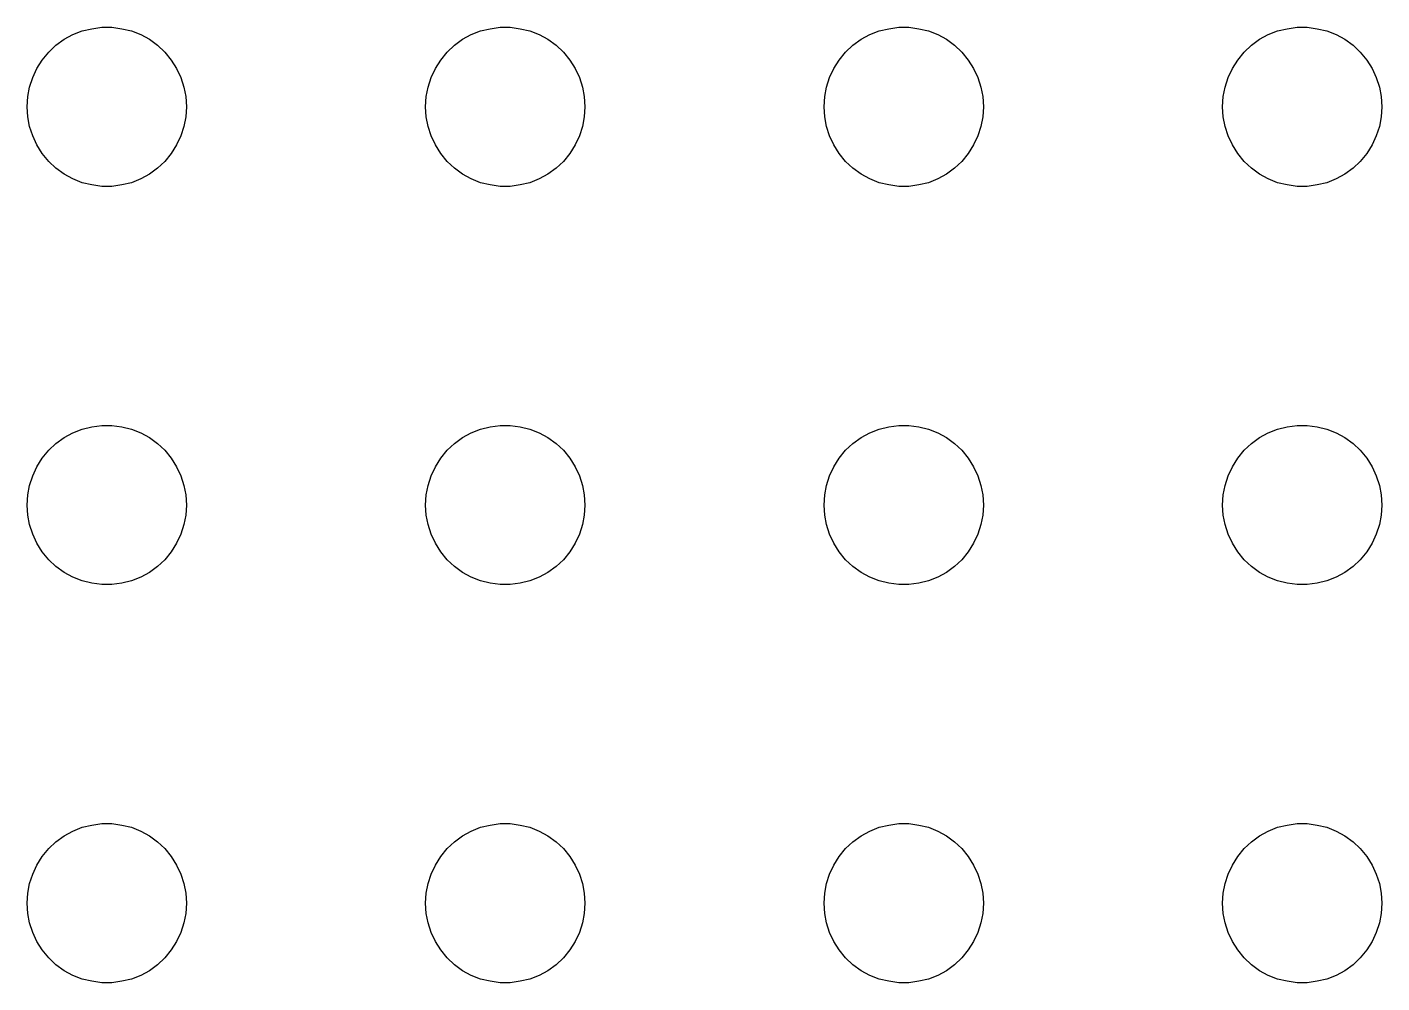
# Model space of a CAD drawing. Header units: metres. Extents: x -134 to 134, y 518 to 1078.
# Drawn here: x -31.5 to -6, y 1002 to 1020 of the extents above; entities that cross this region are included whole.
import ezdxf

# ---------------------------------------------------------------- set-up
doc = ezdxf.new("R2010")
doc.units = ezdxf.units.M

msp = doc.modelspace()

# ---------------------------------------------------------------- linework, layer by layer
for p, q in [((-30.2811, 1019.97), (-30.0942, 1020)), ((-30.0942, 1020), (-29.9058, 1020)), ((-29.9058, 1020), (-29.7189, 1019.97)), ((-22.7811, 1019.97), (-22.5942, 1020)), ((-22.5942, 1020), (-22.4058, 1020)), ((-22.4058, 1020), (-22.2189, 1019.97)), ((-15.2811, 1019.97), (-15.0942, 1020)), ((-15.0942, 1020), (-14.9058, 1020)), ((-14.9058, 1020), (-14.7189, 1019.97)), ((-7.78107, 1019.97), (-7.59418, 1020)), ((-7.59418, 1020), (-7.40581, 1020)), ((-7.40581, 1020), (-7.21892, 1019.97)), ((-30.9561, 1019.66), (-30.8037, 1019.77)), ((-30.8037, 1019.77), (-30.6387, 1019.86)), ((-30.6387, 1019.86), (-30.4635, 1019.93)), ((-30.4635, 1019.93), (-30.2811, 1019.97)), ((-29.7189, 1019.97), (-29.5365, 1019.93)), ((-29.5365, 1019.93), (-29.3613, 1019.86)), ((-29.3613, 1019.86), (-29.1963, 1019.77)), ((-29.1963, 1019.77), (-29.0439, 1019.66)), ((-23.4561, 1019.66), (-23.3037, 1019.77)), ((-23.3037, 1019.77), (-23.1387, 1019.86)), ((-23.1387, 1019.86), (-22.9635, 1019.93)), ((-22.9635, 1019.93), (-22.7811, 1019.97)), ((-22.2189, 1019.97), (-22.0365, 1019.93)), ((-22.0365, 1019.93), (-21.8613, 1019.86)), ((-21.8613, 1019.86), (-21.6963, 1019.77)), ((-21.6963, 1019.77), (-21.5439, 1019.66)), ((-15.9561, 1019.66), (-15.8037, 1019.77)), ((-15.8037, 1019.77), (-15.6387, 1019.86)), ((-15.6387, 1019.86), (-15.4635, 1019.93)), ((-15.4635, 1019.93), (-15.2811, 1019.97)), ((-14.7189, 1019.97), (-14.5365, 1019.93)), ((-14.5365, 1019.93), (-14.3613, 1019.86)), ((-14.3613, 1019.86), (-14.1963, 1019.77)), ((-14.1963, 1019.77), (-14.0439, 1019.66)), ((-8.45613, 1019.66), (-8.30373, 1019.77)), ((-8.30373, 1019.77), (-8.13866, 1019.86)), ((-8.13866, 1019.86), (-7.96352, 1019.93)), ((-7.96352, 1019.93), (-7.78107, 1019.97)), ((-7.21892, 1019.97), (-7.03647, 1019.93)), ((-7.03647, 1019.93), (-6.86133, 1019.86)), ((-6.86133, 1019.86), (-6.69626, 1019.77)), ((-6.69626, 1019.77), (-6.54385, 1019.66)), ((-31.2135, 1019.38), (-31.0934, 1019.53)), ((-31.0934, 1019.53), (-30.9561, 1019.66)), ((-29.0439, 1019.66), (-28.9065, 1019.53)), ((-28.9065, 1019.53), (-28.7865, 1019.38)), ((-23.7135, 1019.38), (-23.5934, 1019.53)), ((-23.5934, 1019.53), (-23.4561, 1019.66)), ((-21.5439, 1019.66), (-21.4065, 1019.53)), ((-21.4065, 1019.53), (-21.2865, 1019.38)), ((-16.2135, 1019.38), (-16.0934, 1019.53)), ((-16.0934, 1019.53), (-15.9561, 1019.66)), ((-14.0439, 1019.66), (-13.9065, 1019.53)), ((-13.9065, 1019.53), (-13.7865, 1019.38)), ((-8.71352, 1019.38), (-8.59344, 1019.53)), ((-8.59344, 1019.53), (-8.45613, 1019.66)), ((-6.54385, 1019.66), (-6.40654, 1019.53)), ((-6.40654, 1019.53), (-6.28647, 1019.38)), ((-31.3145, 1019.22), (-31.2135, 1019.38)), ((-28.7865, 1019.38), (-28.6855, 1019.22)), ((-23.8145, 1019.22), (-23.7135, 1019.38)), ((-21.2865, 1019.38), (-21.1855, 1019.22)), ((-16.3145, 1019.22), (-16.2135, 1019.38)), ((-13.7865, 1019.38), (-13.6855, 1019.22)), ((-8.81445, 1019.22), (-8.71352, 1019.38)), ((-6.28647, 1019.38), (-6.18553, 1019.22)), ((-31.4529, 1018.87), (-31.3947, 1019.05)), ((-31.3947, 1019.05), (-31.3145, 1019.22)), ((-28.6855, 1019.22), (-28.6053, 1019.05)), ((-28.6053, 1019.05), (-28.5471, 1018.87)), ((-23.9529, 1018.87), (-23.8947, 1019.05)), ((-23.8947, 1019.05), (-23.8145, 1019.22)), ((-21.1855, 1019.22), (-21.1053, 1019.05)), ((-21.1053, 1019.05), (-21.0471, 1018.87)), ((-16.4529, 1018.87), (-16.3947, 1019.05)), ((-16.3947, 1019.05), (-16.3145, 1019.22)), ((-13.6855, 1019.22), (-13.6053, 1019.05)), ((-13.6053, 1019.05), (-13.5471, 1018.87)), ((-8.95287, 1018.87), (-8.89465, 1019.05)), ((-8.89465, 1019.05), (-8.81445, 1019.22)), ((-6.18553, 1019.22), (-6.10533, 1019.05)), ((-6.10533, 1019.05), (-6.04712, 1018.87)), ((-31.4882, 1018.69), (-31.4529, 1018.87)), ((-28.5471, 1018.87), (-28.5118, 1018.69)), ((-23.9882, 1018.69), (-23.9529, 1018.87)), ((-21.0471, 1018.87), (-21.0118, 1018.69)), ((-16.4882, 1018.69), (-16.4529, 1018.87)), ((-13.5471, 1018.87), (-13.5118, 1018.69)), ((-8.98816, 1018.69), (-8.95287, 1018.87)), ((-6.04712, 1018.87), (-6.01183, 1018.69)), ((-31.5, 1018.5), (-31.4882, 1018.69)), ((-31.4882, 1018.31), (-31.5, 1018.5)), ((-28.5118, 1018.69), (-28.5, 1018.5)), ((-28.5, 1018.5), (-28.5118, 1018.31)), ((-24, 1018.5), (-23.9882, 1018.69)), ((-23.9882, 1018.31), (-24, 1018.5)), ((-21.0118, 1018.69), (-21, 1018.5)), ((-21, 1018.5), (-21.0118, 1018.31)), ((-16.5, 1018.5), (-16.4882, 1018.69)), ((-16.4882, 1018.31), (-16.5, 1018.5)), ((-13.5118, 1018.69), (-13.5, 1018.5)), ((-13.5, 1018.5), (-13.5118, 1018.31)), ((-9, 1018.5), (-8.98816, 1018.69)), ((-8.98816, 1018.31), (-9, 1018.5)), ((-6.01183, 1018.69), (-6, 1018.5)), ((-6, 1018.5), (-6.01183, 1018.31)), ((-31.4529, 1018.13), (-31.4882, 1018.31)), ((-28.5118, 1018.31), (-28.5471, 1018.13)), ((-23.9529, 1018.13), (-23.9882, 1018.31)), ((-21.0118, 1018.31), (-21.0471, 1018.13)), ((-16.4529, 1018.13), (-16.4882, 1018.31)), ((-13.5118, 1018.31), (-13.5471, 1018.13)), ((-8.95287, 1018.13), (-8.98816, 1018.31)), ((-6.01183, 1018.31), (-6.04712, 1018.13)), ((-31.3947, 1017.95), (-31.4529, 1018.13)), ((-28.5471, 1018.13), (-28.6053, 1017.95)), ((-23.8947, 1017.95), (-23.9529, 1018.13)), ((-21.0471, 1018.13), (-21.1053, 1017.95)), ((-16.3947, 1017.95), (-16.4529, 1018.13)), ((-13.5471, 1018.13), (-13.6053, 1017.95)), ((-8.89465, 1017.95), (-8.95287, 1018.13)), ((-6.04712, 1018.13), (-6.10533, 1017.95)), ((-31.3145, 1017.78), (-31.3947, 1017.95)), ((-31.2135, 1017.62), (-31.3145, 1017.78)), ((-28.6855, 1017.78), (-28.7865, 1017.62)), ((-28.6053, 1017.95), (-28.6855, 1017.78)), ((-23.8145, 1017.78), (-23.8947, 1017.95)), ((-23.7135, 1017.62), (-23.8145, 1017.78)), ((-21.1855, 1017.78), (-21.2865, 1017.62)), ((-21.1053, 1017.95), (-21.1855, 1017.78)), ((-16.3145, 1017.78), (-16.3947, 1017.95)), ((-16.2135, 1017.62), (-16.3145, 1017.78)), ((-13.6855, 1017.78), (-13.7865, 1017.62)), ((-13.6053, 1017.95), (-13.6855, 1017.78)), ((-8.81445, 1017.78), (-8.89465, 1017.95)), ((-8.71352, 1017.62), (-8.81445, 1017.78)), ((-6.18553, 1017.78), (-6.28647, 1017.62)), ((-6.10533, 1017.95), (-6.18553, 1017.78)), ((-31.0934, 1017.47), (-31.2135, 1017.62)), ((-30.9561, 1017.34), (-31.0934, 1017.47)), ((-28.9065, 1017.47), (-29.0439, 1017.34)), ((-28.7865, 1017.62), (-28.9065, 1017.47)), ((-23.5934, 1017.47), (-23.7135, 1017.62)), ((-23.4561, 1017.34), (-23.5934, 1017.47)), ((-21.4065, 1017.47), (-21.5439, 1017.34)), ((-21.2865, 1017.62), (-21.4065, 1017.47)), ((-16.0934, 1017.47), (-16.2135, 1017.62)), ((-15.9561, 1017.34), (-16.0934, 1017.47)), ((-13.9065, 1017.47), (-14.0439, 1017.34)), ((-13.7865, 1017.62), (-13.9065, 1017.47)), ((-8.59344, 1017.47), (-8.71352, 1017.62)), ((-8.45613, 1017.34), (-8.59344, 1017.47)), ((-6.40654, 1017.47), (-6.54385, 1017.34)), ((-6.28647, 1017.62), (-6.40654, 1017.47)), ((-30.8037, 1017.23), (-30.9561, 1017.34)), ((-30.6387, 1017.14), (-30.8037, 1017.23)), ((-29.1963, 1017.23), (-29.3613, 1017.14)), ((-29.0439, 1017.34), (-29.1963, 1017.23)), ((-23.3037, 1017.23), (-23.4561, 1017.34)), ((-23.1387, 1017.14), (-23.3037, 1017.23)), ((-21.6963, 1017.23), (-21.8613, 1017.14)), ((-21.5439, 1017.34), (-21.6963, 1017.23)), ((-15.8037, 1017.23), (-15.9561, 1017.34)), ((-15.6387, 1017.14), (-15.8037, 1017.23)), ((-14.1963, 1017.23), (-14.3613, 1017.14)), ((-14.0439, 1017.34), (-14.1963, 1017.23)), ((-8.30373, 1017.23), (-8.45613, 1017.34)), ((-8.13866, 1017.14), (-8.30373, 1017.23)), ((-6.69626, 1017.23), (-6.86133, 1017.14)), ((-6.54385, 1017.34), (-6.69626, 1017.23)), ((-30.4635, 1017.07), (-30.6387, 1017.14)), ((-30.2811, 1017.03), (-30.4635, 1017.07)), ((-30.0942, 1017), (-30.2811, 1017.03)), ((-29.9058, 1017), (-30.0942, 1017)), ((-29.7189, 1017.03), (-29.9058, 1017)), ((-29.5365, 1017.07), (-29.7189, 1017.03)), ((-29.3613, 1017.14), (-29.5365, 1017.07)), ((-22.9635, 1017.07), (-23.1387, 1017.14)), ((-22.7811, 1017.03), (-22.9635, 1017.07)), ((-22.5942, 1017), (-22.7811, 1017.03)), ((-22.4058, 1017), (-22.5942, 1017)), ((-22.2189, 1017.03), (-22.4058, 1017)), ((-22.0365, 1017.07), (-22.2189, 1017.03)), ((-21.8613, 1017.14), (-22.0365, 1017.07)), ((-15.4635, 1017.07), (-15.6387, 1017.14)), ((-15.2811, 1017.03), (-15.4635, 1017.07)), ((-15.0942, 1017), (-15.2811, 1017.03)), ((-14.9058, 1017), (-15.0942, 1017)), ((-14.7189, 1017.03), (-14.9058, 1017)), ((-14.5365, 1017.07), (-14.7189, 1017.03)), ((-14.3613, 1017.14), (-14.5365, 1017.07)), ((-7.96352, 1017.07), (-8.13866, 1017.14)), ((-7.78107, 1017.03), (-7.96352, 1017.07)), ((-7.59418, 1017), (-7.78107, 1017.03)), ((-7.40581, 1017), (-7.59418, 1017)), ((-7.21892, 1017.03), (-7.40581, 1017)), ((-7.03647, 1017.07), (-7.21892, 1017.03)), ((-6.86133, 1017.14), (-7.03647, 1017.07)), ((-30.8037, 1012.27), (-30.6387, 1012.36)), ((-30.6387, 1012.36), (-30.4635, 1012.43)), ((-30.4635, 1012.43), (-30.2811, 1012.47)), ((-30.2811, 1012.47), (-30.0942, 1012.5)), ((-30.0942, 1012.5), (-29.9058, 1012.5)), ((-29.9058, 1012.5), (-29.7189, 1012.47)), ((-29.7189, 1012.47), (-29.5365, 1012.43)), ((-29.5365, 1012.43), (-29.3613, 1012.36)), ((-29.3613, 1012.36), (-29.1963, 1012.27)), ((-23.3037, 1012.27), (-23.1387, 1012.36)), ((-23.1387, 1012.36), (-22.9635, 1012.43)), ((-22.9635, 1012.43), (-22.7811, 1012.47)), ((-22.7811, 1012.47), (-22.5942, 1012.5)), ((-22.5942, 1012.5), (-22.4058, 1012.5)), ((-22.4058, 1012.5), (-22.2189, 1012.47)), ((-22.2189, 1012.47), (-22.0365, 1012.43)), ((-22.0365, 1012.43), (-21.8613, 1012.36)), ((-21.8613, 1012.36), (-21.6963, 1012.27)), ((-15.8037, 1012.27), (-15.6387, 1012.36)), ((-15.6387, 1012.36), (-15.4635, 1012.43)), ((-15.4635, 1012.43), (-15.2811, 1012.47)), ((-15.2811, 1012.47), (-15.0942, 1012.5)), ((-15.0942, 1012.5), (-14.9058, 1012.5)), ((-14.9058, 1012.5), (-14.7189, 1012.47)), ((-14.7189, 1012.47), (-14.5365, 1012.43)), ((-14.5365, 1012.43), (-14.3613, 1012.36)), ((-14.3613, 1012.36), (-14.1963, 1012.27)), ((-8.30373, 1012.27), (-8.13866, 1012.36)), ((-8.13866, 1012.36), (-7.96352, 1012.43)), ((-7.96352, 1012.43), (-7.78107, 1012.47)), ((-7.78107, 1012.47), (-7.59418, 1012.5)), ((-7.59418, 1012.5), (-7.40581, 1012.5)), ((-7.40581, 1012.5), (-7.21892, 1012.47)), ((-7.21892, 1012.47), (-7.03647, 1012.43)), ((-7.03647, 1012.43), (-6.86133, 1012.36)), ((-6.86133, 1012.36), (-6.69626, 1012.27)), ((-31.0934, 1012.03), (-30.9561, 1012.16)), ((-30.9561, 1012.16), (-30.8037, 1012.27)), ((-29.1963, 1012.27), (-29.0439, 1012.16)), ((-29.0439, 1012.16), (-28.9065, 1012.03)), ((-23.5934, 1012.03), (-23.4561, 1012.16)), ((-23.4561, 1012.16), (-23.3037, 1012.27)), ((-21.6963, 1012.27), (-21.5439, 1012.16)), ((-21.5439, 1012.16), (-21.4065, 1012.03)), ((-16.0934, 1012.03), (-15.9561, 1012.16)), ((-15.9561, 1012.16), (-15.8037, 1012.27)), ((-14.1963, 1012.27), (-14.0439, 1012.16)), ((-14.0439, 1012.16), (-13.9065, 1012.03)), ((-8.59344, 1012.03), (-8.45613, 1012.16)), ((-8.45613, 1012.16), (-8.30373, 1012.27)), ((-6.69626, 1012.27), (-6.54385, 1012.16)), ((-6.54385, 1012.16), (-6.40654, 1012.03)), ((-31.3145, 1011.72), (-31.2135, 1011.88)), ((-31.2135, 1011.88), (-31.0934, 1012.03)), ((-28.9065, 1012.03), (-28.7865, 1011.88)), ((-28.7865, 1011.88), (-28.6855, 1011.72)), ((-23.8145, 1011.72), (-23.7135, 1011.88)), ((-23.7135, 1011.88), (-23.5934, 1012.03)), ((-21.4065, 1012.03), (-21.2865, 1011.88)), ((-21.2865, 1011.88), (-21.1855, 1011.72)), ((-16.3145, 1011.72), (-16.2135, 1011.88)), ((-16.2135, 1011.88), (-16.0934, 1012.03)), ((-13.9065, 1012.03), (-13.7865, 1011.88)), ((-13.7865, 1011.88), (-13.6855, 1011.72)), ((-8.81445, 1011.72), (-8.71352, 1011.88)), ((-8.71352, 1011.88), (-8.59344, 1012.03)), ((-6.40654, 1012.03), (-6.28647, 1011.88)), ((-6.28647, 1011.88), (-6.18553, 1011.72)), ((-31.3947, 1011.55), (-31.3145, 1011.72)), ((-28.6855, 1011.72), (-28.6053, 1011.55)), ((-23.8947, 1011.55), (-23.8145, 1011.72)), ((-21.1855, 1011.72), (-21.1053, 1011.55)), ((-16.3947, 1011.55), (-16.3145, 1011.72)), ((-13.6855, 1011.72), (-13.6053, 1011.55)), ((-8.89465, 1011.55), (-8.81445, 1011.72)), ((-6.18553, 1011.72), (-6.10533, 1011.55)), ((-31.4882, 1011.19), (-31.4529, 1011.37)), ((-31.4529, 1011.37), (-31.3947, 1011.55)), ((-28.6053, 1011.55), (-28.5471, 1011.37)), ((-28.5471, 1011.37), (-28.5118, 1011.19)), ((-23.9882, 1011.19), (-23.9529, 1011.37)), ((-23.9529, 1011.37), (-23.8947, 1011.55)), ((-21.1053, 1011.55), (-21.0471, 1011.37)), ((-21.0471, 1011.37), (-21.0118, 1011.19)), ((-16.4882, 1011.19), (-16.4529, 1011.37)), ((-16.4529, 1011.37), (-16.3947, 1011.55)), ((-13.6053, 1011.55), (-13.5471, 1011.37)), ((-13.5471, 1011.37), (-13.5118, 1011.19)), ((-8.98816, 1011.19), (-8.95287, 1011.37)), ((-8.95287, 1011.37), (-8.89465, 1011.55)), ((-6.10533, 1011.55), (-6.04712, 1011.37)), ((-6.04712, 1011.37), (-6.01183, 1011.19)), ((-31.5, 1011), (-31.4882, 1011.19)), ((-28.5118, 1011.19), (-28.5, 1011)), ((-24, 1011), (-23.9882, 1011.19)), ((-21.0118, 1011.19), (-21, 1011)), ((-16.5, 1011), (-16.4882, 1011.19)), ((-13.5118, 1011.19), (-13.5, 1011)), ((-9, 1011), (-8.98816, 1011.19)), ((-6.01183, 1011.19), (-6, 1011)), ((-31.4882, 1010.81), (-31.5, 1011)), ((-28.5, 1011), (-28.5118, 1010.81)), ((-23.9882, 1010.81), (-24, 1011)), ((-21, 1011), (-21.0118, 1010.81)), ((-16.4882, 1010.81), (-16.5, 1011)), ((-13.5, 1011), (-13.5118, 1010.81)), ((-8.98816, 1010.81), (-9, 1011)), ((-6, 1011), (-6.01183, 1010.81)), ((-31.4529, 1010.63), (-31.4882, 1010.81)), ((-31.3947, 1010.45), (-31.4529, 1010.63)), ((-28.5471, 1010.63), (-28.6053, 1010.45)), ((-28.5118, 1010.81), (-28.5471, 1010.63)), ((-23.9529, 1010.63), (-23.9882, 1010.81)), ((-23.8947, 1010.45), (-23.9529, 1010.63)), ((-21.0471, 1010.63), (-21.1053, 1010.45)), ((-21.0118, 1010.81), (-21.0471, 1010.63)), ((-16.4529, 1010.63), (-16.4882, 1010.81)), ((-16.3947, 1010.45), (-16.4529, 1010.63)), ((-13.5471, 1010.63), (-13.6053, 1010.45)), ((-13.5118, 1010.81), (-13.5471, 1010.63)), ((-8.95287, 1010.63), (-8.98816, 1010.81)), ((-8.89465, 1010.45), (-8.95287, 1010.63)), ((-6.04712, 1010.63), (-6.10533, 1010.45)), ((-6.01183, 1010.81), (-6.04712, 1010.63)), ((-31.3145, 1010.28), (-31.3947, 1010.45)), ((-28.6053, 1010.45), (-28.6855, 1010.28)), ((-23.8145, 1010.28), (-23.8947, 1010.45)), ((-21.1053, 1010.45), (-21.1855, 1010.28)), ((-16.3145, 1010.28), (-16.3947, 1010.45)), ((-13.6053, 1010.45), (-13.6855, 1010.28)), ((-8.81445, 1010.28), (-8.89465, 1010.45)), ((-6.10533, 1010.45), (-6.18553, 1010.28)), ((-31.2135, 1010.12), (-31.3145, 1010.28)), ((-31.0934, 1009.97), (-31.2135, 1010.12)), ((-28.7865, 1010.12), (-28.9065, 1009.97)), ((-28.6855, 1010.28), (-28.7865, 1010.12)), ((-23.7135, 1010.12), (-23.8145, 1010.28)), ((-23.5934, 1009.97), (-23.7135, 1010.12)), ((-21.2865, 1010.12), (-21.4065, 1009.97)), ((-21.1855, 1010.28), (-21.2865, 1010.12)), ((-16.2135, 1010.12), (-16.3145, 1010.28)), ((-16.0934, 1009.97), (-16.2135, 1010.12)), ((-13.7865, 1010.12), (-13.9065, 1009.97)), ((-13.6855, 1010.28), (-13.7865, 1010.12)), ((-8.71352, 1010.12), (-8.81445, 1010.28)), ((-8.59344, 1009.97), (-8.71352, 1010.12)), ((-6.28647, 1010.12), (-6.40654, 1009.97)), ((-6.18553, 1010.28), (-6.28647, 1010.12)), ((-30.9561, 1009.84), (-31.0934, 1009.97)), ((-30.8037, 1009.73), (-30.9561, 1009.84)), ((-29.0439, 1009.84), (-29.1963, 1009.73)), ((-28.9065, 1009.97), (-29.0439, 1009.84)), ((-23.4561, 1009.84), (-23.5934, 1009.97)), ((-23.3037, 1009.73), (-23.4561, 1009.84)), ((-21.5439, 1009.84), (-21.6963, 1009.73)), ((-21.4065, 1009.97), (-21.5439, 1009.84)), ((-15.9561, 1009.84), (-16.0934, 1009.97)), ((-15.8037, 1009.73), (-15.9561, 1009.84)), ((-14.0439, 1009.84), (-14.1963, 1009.73)), ((-13.9065, 1009.97), (-14.0439, 1009.84)), ((-8.45613, 1009.84), (-8.59344, 1009.97)), ((-8.30373, 1009.73), (-8.45613, 1009.84)), ((-6.54385, 1009.84), (-6.69626, 1009.73)), ((-6.40654, 1009.97), (-6.54385, 1009.84)), ((-30.6387, 1009.64), (-30.8037, 1009.73)), ((-30.4635, 1009.57), (-30.6387, 1009.64)), ((-30.2811, 1009.53), (-30.4635, 1009.57)), ((-29.5365, 1009.57), (-29.7189, 1009.53)), ((-29.3613, 1009.64), (-29.5365, 1009.57)), ((-29.1963, 1009.73), (-29.3613, 1009.64)), ((-23.1387, 1009.64), (-23.3037, 1009.73)), ((-22.9635, 1009.57), (-23.1387, 1009.64)), ((-22.7811, 1009.53), (-22.9635, 1009.57)), ((-22.0365, 1009.57), (-22.2189, 1009.53)), ((-21.8613, 1009.64), (-22.0365, 1009.57)), ((-21.6963, 1009.73), (-21.8613, 1009.64)), ((-15.6387, 1009.64), (-15.8037, 1009.73)), ((-15.4635, 1009.57), (-15.6387, 1009.64)), ((-15.2811, 1009.53), (-15.4635, 1009.57)), ((-14.5365, 1009.57), (-14.7189, 1009.53)), ((-14.3613, 1009.64), (-14.5365, 1009.57)), ((-14.1963, 1009.73), (-14.3613, 1009.64)), ((-8.13866, 1009.64), (-8.30373, 1009.73)), ((-7.96352, 1009.57), (-8.13866, 1009.64)), ((-7.78107, 1009.53), (-7.96352, 1009.57)), ((-7.03647, 1009.57), (-7.21892, 1009.53)), ((-6.86133, 1009.64), (-7.03647, 1009.57)), ((-6.69626, 1009.73), (-6.86133, 1009.64)), ((-30.0942, 1009.5), (-30.2811, 1009.53)), ((-29.9058, 1009.5), (-30.0942, 1009.5)), ((-29.7189, 1009.53), (-29.9058, 1009.5)), ((-22.5942, 1009.5), (-22.7811, 1009.53)), ((-22.4058, 1009.5), (-22.5942, 1009.5)), ((-22.2189, 1009.53), (-22.4058, 1009.5)), ((-15.0942, 1009.5), (-15.2811, 1009.53)), ((-14.9058, 1009.5), (-15.0942, 1009.5)), ((-14.7189, 1009.53), (-14.9058, 1009.5)), ((-7.59418, 1009.5), (-7.78107, 1009.53)), ((-7.40581, 1009.5), (-7.59418, 1009.5)), ((-7.21892, 1009.53), (-7.40581, 1009.5)), ((-30.4635, 1004.93), (-30.2811, 1004.97)), ((-30.2811, 1004.97), (-30.0942, 1005)), ((-30.0942, 1005), (-29.9058, 1005)), ((-29.9058, 1005), (-29.7189, 1004.97)), ((-29.7189, 1004.97), (-29.5365, 1004.93)), ((-22.9635, 1004.93), (-22.7811, 1004.97)), ((-22.7811, 1004.97), (-22.5942, 1005)), ((-22.5942, 1005), (-22.4058, 1005)), ((-22.4058, 1005), (-22.2189, 1004.97)), ((-22.2189, 1004.97), (-22.0365, 1004.93)), ((-15.4635, 1004.93), (-15.2811, 1004.97)), ((-15.2811, 1004.97), (-15.0942, 1005)), ((-15.0942, 1005), (-14.9058, 1005)), ((-14.9058, 1005), (-14.7189, 1004.97)), ((-14.7189, 1004.97), (-14.5365, 1004.93)), ((-7.96352, 1004.93), (-7.78107, 1004.97)), ((-7.78107, 1004.97), (-7.59418, 1005)), ((-7.59418, 1005), (-7.40581, 1005)), ((-7.40581, 1005), (-7.21892, 1004.97)), ((-7.21892, 1004.97), (-7.03647, 1004.93)), ((-30.9561, 1004.66), (-30.8037, 1004.77)), ((-30.8037, 1004.77), (-30.6387, 1004.86)), ((-30.6387, 1004.86), (-30.4635, 1004.93)), ((-29.5365, 1004.93), (-29.3613, 1004.86)), ((-29.3613, 1004.86), (-29.1963, 1004.77)), ((-29.1963, 1004.77), (-29.0439, 1004.66)), ((-23.4561, 1004.66), (-23.3037, 1004.77)), ((-23.3037, 1004.77), (-23.1387, 1004.86)), ((-23.1387, 1004.86), (-22.9635, 1004.93)), ((-22.0365, 1004.93), (-21.8613, 1004.86)), ((-21.8613, 1004.86), (-21.6963, 1004.77)), ((-21.6963, 1004.77), (-21.5439, 1004.66)), ((-15.9561, 1004.66), (-15.8037, 1004.77)), ((-15.8037, 1004.77), (-15.6387, 1004.86)), ((-15.6387, 1004.86), (-15.4635, 1004.93)), ((-14.5365, 1004.93), (-14.3613, 1004.86)), ((-14.3613, 1004.86), (-14.1963, 1004.77)), ((-14.1963, 1004.77), (-14.0439, 1004.66)), ((-8.45613, 1004.66), (-8.30373, 1004.77)), ((-8.30373, 1004.77), (-8.13866, 1004.86)), ((-8.13866, 1004.86), (-7.96352, 1004.93)), ((-7.03647, 1004.93), (-6.86133, 1004.86)), ((-6.86133, 1004.86), (-6.69626, 1004.77)), ((-6.69626, 1004.77), (-6.54385, 1004.66)), ((-31.2135, 1004.38), (-31.0934, 1004.53)), ((-31.0934, 1004.53), (-30.9561, 1004.66)), ((-29.0439, 1004.66), (-28.9065, 1004.53)), ((-28.9065, 1004.53), (-28.7865, 1004.38)), ((-23.7135, 1004.38), (-23.5934, 1004.53)), ((-23.5934, 1004.53), (-23.4561, 1004.66)), ((-21.5439, 1004.66), (-21.4065, 1004.53)), ((-21.4065, 1004.53), (-21.2865, 1004.38)), ((-16.2135, 1004.38), (-16.0934, 1004.53)), ((-16.0934, 1004.53), (-15.9561, 1004.66)), ((-14.0439, 1004.66), (-13.9065, 1004.53)), ((-13.9065, 1004.53), (-13.7865, 1004.38)), ((-8.71352, 1004.38), (-8.59344, 1004.53)), ((-8.59344, 1004.53), (-8.45613, 1004.66)), ((-6.54385, 1004.66), (-6.40654, 1004.53)), ((-6.40654, 1004.53), (-6.28647, 1004.38)), ((-31.3947, 1004.05), (-31.3145, 1004.22)), ((-31.3145, 1004.22), (-31.2135, 1004.38)), ((-28.7865, 1004.38), (-28.6855, 1004.22)), ((-28.6855, 1004.22), (-28.6053, 1004.05)), ((-23.8947, 1004.05), (-23.8145, 1004.22)), ((-23.8145, 1004.22), (-23.7135, 1004.38)), ((-21.2865, 1004.38), (-21.1855, 1004.22)), ((-21.1855, 1004.22), (-21.1053, 1004.05)), ((-16.3947, 1004.05), (-16.3145, 1004.22)), ((-16.3145, 1004.22), (-16.2135, 1004.38)), ((-13.7865, 1004.38), (-13.6855, 1004.22)), ((-13.6855, 1004.22), (-13.6053, 1004.05)), ((-8.89465, 1004.05), (-8.81445, 1004.22)), ((-8.81445, 1004.22), (-8.71352, 1004.38)), ((-6.28647, 1004.38), (-6.18553, 1004.22)), ((-6.18553, 1004.22), (-6.10533, 1004.05)), ((-31.4529, 1003.87), (-31.3947, 1004.05)), ((-28.6053, 1004.05), (-28.5471, 1003.87)), ((-23.9529, 1003.87), (-23.8947, 1004.05)), ((-21.1053, 1004.05), (-21.0471, 1003.87)), ((-16.4529, 1003.87), (-16.3947, 1004.05)), ((-13.6053, 1004.05), (-13.5471, 1003.87)), ((-8.95287, 1003.87), (-8.89465, 1004.05)), ((-6.10533, 1004.05), (-6.04712, 1003.87)), ((-31.5, 1003.5), (-31.4882, 1003.69)), ((-31.4882, 1003.69), (-31.4529, 1003.87)), ((-28.5471, 1003.87), (-28.5118, 1003.69)), ((-28.5118, 1003.69), (-28.5, 1003.5)), ((-24, 1003.5), (-23.9882, 1003.69)), ((-23.9882, 1003.69), (-23.9529, 1003.87)), ((-21.0471, 1003.87), (-21.0118, 1003.69)), ((-21.0118, 1003.69), (-21, 1003.5)), ((-16.5, 1003.5), (-16.4882, 1003.69)), ((-16.4882, 1003.69), (-16.4529, 1003.87)), ((-13.5471, 1003.87), (-13.5118, 1003.69)), ((-13.5118, 1003.69), (-13.5, 1003.5)), ((-9, 1003.5), (-8.98816, 1003.69)), ((-8.98816, 1003.69), (-8.95287, 1003.87)), ((-6.04712, 1003.87), (-6.01183, 1003.69)), ((-6.01183, 1003.69), (-6, 1003.5)), ((-31.4882, 1003.31), (-31.5, 1003.5)), ((-28.5, 1003.5), (-28.5118, 1003.31)), ((-23.9882, 1003.31), (-24, 1003.5)), ((-21, 1003.5), (-21.0118, 1003.31)), ((-16.4882, 1003.31), (-16.5, 1003.5)), ((-13.5, 1003.5), (-13.5118, 1003.31)), ((-8.98816, 1003.31), (-9, 1003.5)), ((-6, 1003.5), (-6.01183, 1003.31)), ((-31.4529, 1003.13), (-31.4882, 1003.31)), ((-28.5118, 1003.31), (-28.5471, 1003.13)), ((-23.9529, 1003.13), (-23.9882, 1003.31)), ((-21.0118, 1003.31), (-21.0471, 1003.13)), ((-16.4529, 1003.13), (-16.4882, 1003.31)), ((-13.5118, 1003.31), (-13.5471, 1003.13)), ((-8.95287, 1003.13), (-8.98816, 1003.31)), ((-6.01183, 1003.31), (-6.04712, 1003.13)), ((-31.3947, 1002.95), (-31.4529, 1003.13)), ((-31.3145, 1002.78), (-31.3947, 1002.95)), ((-28.6053, 1002.95), (-28.6855, 1002.78)), ((-28.5471, 1003.13), (-28.6053, 1002.95)), ((-23.8947, 1002.95), (-23.9529, 1003.13)), ((-23.8145, 1002.78), (-23.8947, 1002.95)), ((-21.1053, 1002.95), (-21.1855, 1002.78)), ((-21.0471, 1003.13), (-21.1053, 1002.95)), ((-16.3947, 1002.95), (-16.4529, 1003.13)), ((-16.3145, 1002.78), (-16.3947, 1002.95)), ((-13.6053, 1002.95), (-13.6855, 1002.78)), ((-13.5471, 1003.13), (-13.6053, 1002.95)), ((-8.89465, 1002.95), (-8.95287, 1003.13)), ((-8.81445, 1002.78), (-8.89465, 1002.95)), ((-6.10533, 1002.95), (-6.18553, 1002.78)), ((-6.04712, 1003.13), (-6.10533, 1002.95)), ((-31.2135, 1002.62), (-31.3145, 1002.78)), ((-28.6855, 1002.78), (-28.7865, 1002.62)), ((-23.7135, 1002.62), (-23.8145, 1002.78)), ((-21.1855, 1002.78), (-21.2865, 1002.62)), ((-16.2135, 1002.62), (-16.3145, 1002.78)), ((-13.6855, 1002.78), (-13.7865, 1002.62)), ((-8.71352, 1002.62), (-8.81445, 1002.78)), ((-6.18553, 1002.78), (-6.28647, 1002.62)), ((-31.0934, 1002.47), (-31.2135, 1002.62)), ((-30.9561, 1002.34), (-31.0934, 1002.47)), ((-28.9065, 1002.47), (-29.0439, 1002.34)), ((-28.7865, 1002.62), (-28.9065, 1002.47)), ((-23.5934, 1002.47), (-23.7135, 1002.62)), ((-23.4561, 1002.34), (-23.5934, 1002.47)), ((-21.4065, 1002.47), (-21.5439, 1002.34)), ((-21.2865, 1002.62), (-21.4065, 1002.47)), ((-16.0934, 1002.47), (-16.2135, 1002.62)), ((-15.9561, 1002.34), (-16.0934, 1002.47)), ((-13.9065, 1002.47), (-14.0439, 1002.34)), ((-13.7865, 1002.62), (-13.9065, 1002.47)), ((-8.59344, 1002.47), (-8.71352, 1002.62)), ((-8.45613, 1002.34), (-8.59344, 1002.47)), ((-6.40654, 1002.47), (-6.54385, 1002.34)), ((-6.28647, 1002.62), (-6.40654, 1002.47)), ((-30.8037, 1002.23), (-30.9561, 1002.34)), ((-30.6387, 1002.14), (-30.8037, 1002.23)), ((-29.1963, 1002.23), (-29.3613, 1002.14)), ((-29.0439, 1002.34), (-29.1963, 1002.23)), ((-23.3037, 1002.23), (-23.4561, 1002.34)), ((-23.1387, 1002.14), (-23.3037, 1002.23)), ((-21.6963, 1002.23), (-21.8613, 1002.14)), ((-21.5439, 1002.34), (-21.6963, 1002.23)), ((-15.8037, 1002.23), (-15.9561, 1002.34)), ((-15.6387, 1002.14), (-15.8037, 1002.23)), ((-14.1963, 1002.23), (-14.3613, 1002.14)), ((-14.0439, 1002.34), (-14.1963, 1002.23)), ((-8.30373, 1002.23), (-8.45613, 1002.34)), ((-8.13866, 1002.14), (-8.30373, 1002.23)), ((-6.69626, 1002.23), (-6.86133, 1002.14)), ((-6.54385, 1002.34), (-6.69626, 1002.23)), ((-30.4635, 1002.07), (-30.6387, 1002.14)), ((-30.2811, 1002.03), (-30.4635, 1002.07)), ((-30.0942, 1002), (-30.2811, 1002.03)), ((-29.9058, 1002), (-30.0942, 1002)), ((-29.7189, 1002.03), (-29.9058, 1002)), ((-29.5365, 1002.07), (-29.7189, 1002.03)), ((-29.3613, 1002.14), (-29.5365, 1002.07)), ((-22.9635, 1002.07), (-23.1387, 1002.14)), ((-22.7811, 1002.03), (-22.9635, 1002.07)), ((-22.5942, 1002), (-22.7811, 1002.03)), ((-22.4058, 1002), (-22.5942, 1002)), ((-22.2189, 1002.03), (-22.4058, 1002)), ((-22.0365, 1002.07), (-22.2189, 1002.03)), ((-21.8613, 1002.14), (-22.0365, 1002.07)), ((-15.4635, 1002.07), (-15.6387, 1002.14)), ((-15.2811, 1002.03), (-15.4635, 1002.07)), ((-15.0942, 1002), (-15.2811, 1002.03)), ((-14.9058, 1002), (-15.0942, 1002)), ((-14.7189, 1002.03), (-14.9058, 1002)), ((-14.5365, 1002.07), (-14.7189, 1002.03)), ((-14.3613, 1002.14), (-14.5365, 1002.07)), ((-7.96352, 1002.07), (-8.13866, 1002.14)), ((-7.78107, 1002.03), (-7.96352, 1002.07)), ((-7.59418, 1002), (-7.78107, 1002.03)), ((-7.40581, 1002), (-7.59418, 1002)), ((-7.21892, 1002.03), (-7.40581, 1002)), ((-7.03647, 1002.07), (-7.21892, 1002.03)), ((-6.86133, 1002.14), (-7.03647, 1002.07))]:
    msp.add_line(p, q)

doc.saveas('drawing.dxf')
